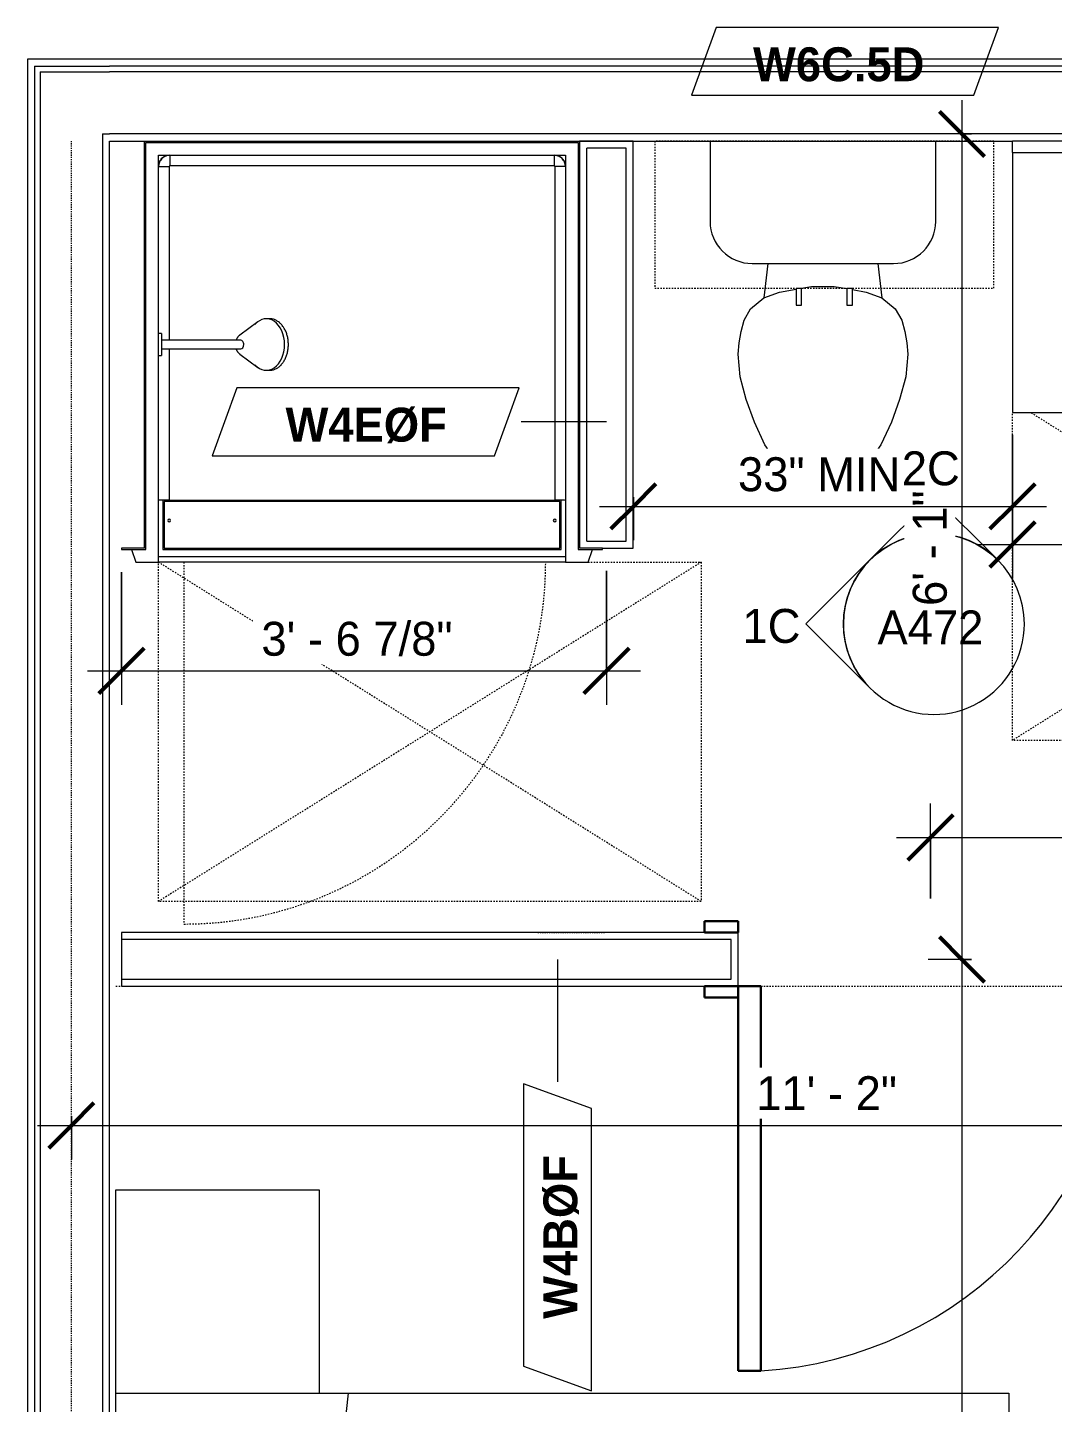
# Model space of a CAD drawing. Header units: inches. Extents: x -4010 to -1814, y 9846 to 12241.
# Drawn here: x -3409.8 to -3319.1, y 11529.1 to 11650.7 of the extents above; entities that cross this region are included whole.
import ezdxf

# ---------------------------------------------------------------- set-up
doc = ezdxf.new("R2010")
doc.units = ezdxf.units.IN
doc.header["$MEASUREMENT"] = 0
doc.linetypes.add('Dash', pattern=[0.25, 0.125, -0.125])
doc.linetypes.add('Dash 3_32_', pattern=[0.1875, 0.09375, -0.09375])
for name, color, linetype, lineweight in [('0-1', 7, 'Continuous', 5), ('A-ANNO-DIMS', 211, 'Continuous', 9), ('A-ANNO-DIMS-32', 211, 'Continuous', 9), ('A-DETL-1', 90, 'Dash 3_32_', 18), ('A-DOOR-3', 31, 'Continuous', 9), ('A-DOOR-4', 31, 'Continuous', 30), ('A-DOOR-FRAM-3', 31, 'Continuous', 30), ('A-GENM', 5, 'Continuous', 9), ('A-GENM-HDLN', 13, 'Dash', 9), ('A-WALL', 113, 'Continuous', 18), ('A-WALL-2', 250, 'Continuous', 18), ('A-WALL-3', 113, 'Continuous', 9), ('A-WALL-IDEN', 211, 'Continuous', 9), ('G-ANNO-SYMB-3', 111, 'Continuous', 9), ('I-FURN', 30, 'Continuous', 9), ('I-FURN-HDLN', 30, 'Dash', 9), ('I-WALL-3', 7, 'Continuous', 9), ('I-WALL-4', 2, 'Continuous', 9), ('P-SANR-FIXT', 6, 'Continuous', 9), ('P-SANR-FIXT-HDLN', 131, 'Dash', 9), ('Q-CASE', 31, 'Continuous', 9), ('Q-CASE-1', 31, 'Dash', 9)]:
    doc.layers.add(name, color=color, linetype=linetype, lineweight=lineweight)
doc.styles.add('Century Gothic', font='ufonts.com_century-gothic.ttf', dxfattribs={"height": 3})
doc.styles.add('Century Gothic_B_1', font='GOTHICB.TTF', dxfattribs={"height": 3})
doc.dimstyles.new('OD_1__HACK_2', dxfattribs={"dimscale": 12, "dimtxt": 3.132505, "dimasz": 0.333333, "dimexe": 0.25, "dimexo": 0.166667, "dimgap": 0.041667, "dimtad": 1, "dimdec": 4, "dimrnd": 0.0625, "dimzin": 3, "dimdsep": 46, "dimlunit": 4, "dimtxsty": 'Century Gothic', "dimblk1": 'OBLIQUE', "dimblk2": 'OBLIQUE', "dimsah": 1, "dimcen": 0.09, "dimdle": 0.25, "dimazin": 0, "dimtfac": 1, "dimtdec": 4, "dimtix": 1, "dimtmove": 0, "dimatfit": 3, "dimfxl": 1, "dimtvp": 1, "dimtfill": 1, "dimfrac": 2, "dimtolj": 1, "dimtzin": 0, "dimarcsym": 2})
doc.dimstyles.new('OD_1__HACK_2_1', dxfattribs={"dimscale": 12, "dimtxt": 3.132505, "dimasz": 0.333333, "dimexe": 0.25, "dimexo": 0.166667, "dimgap": 0.041667, "dimtad": 1, "dimdec": 4, "dimrnd": 0.0625, "dimzin": 3, "dimdsep": 46, "dimlunit": 4, "dimtxsty": 'Century Gothic', "dimblk1": 'OBLIQUE', "dimblk2": 'OBLIQUE', "dimsah": 1, "dimcen": 0.09, "dimdle": 0.25, "dimazin": 0, "dimtfac": 1, "dimtdec": 4, "dimtix": 1, "dimtmove": 0, "dimatfit": 3, "dimfxl": 1, "dimtvp": 1, "dimtfill": 1, "dimfrac": 2, "dimtolj": 1, "dimtzin": 0, "dimarcsym": 2})

# ---------------------------------------------------------------- blocks, each defined once
blk = doc.blocks.new('CTR - 1st Phase - Common Walls_rvt-1-UNIT PLANS - 2ND _ 3RD FLOOR')
at = {"layer": 'A-WALL-2'}
for p, q in [((-3409.17, 11647.24), (-3409.17, 11255.36)), ((-3409.17, 11647.24), (-3408.67, 11647.24)), ((-3408.67, 11647.24), (-3402.55, 11647.24)), ((-3274.3, 11647.24), (-3402.55, 11647.24)), ((-3408.67, 11646.74), (-3408.67, 11255.36)), ((-3408.67, 11646.74), (-3403.17, 11646.74)), ((-3403.17, 11646.74), (-3402.55, 11646.74)), ((-3274.3, 11646.74), (-3402.55, 11646.74)), ((-3403.17, 11641.24), (-3403.17, 11255.36)), ((-3403.17, 11641.24), (-3402.55, 11641.24)), ((-3274.3, 11641.24), (-3402.55, 11641.24))]:
    blk.add_line(p, q, dxfattribs=at)
at = {"layer": 'I-WALL-3'}
for p, q in [((-3409.17, 11647.86), (-3409.8, 11647.86)), ((-3409.8, 11647.86), (-3409.8, 11255.36)), ((-3402.55, 11647.86), (-3409.17, 11647.86)), ((-3274.3, 11647.86), (-3402.55, 11647.86)), ((-3402.55, 11255.36), (-3402.55, 11640.61)), ((-3402.55, 11640.61), (-3399.46, 11640.61)), ((-3360.96, 11640.61), (-3322.67, 11640.61))]:
    blk.add_line(p, q, dxfattribs=at)
blk = doc.blocks.new('SWING - SINGLE - FLUSH - 2-10 x 6-8 - PRIVACY-3199407-UNIT PLANS - 2ND _ 3RD FLOOR')
at = {"layer": 'A-DOOR-3'}
blk.add_arc((17, 2.37), 34.07, 93.3657, 180, dxfattribs=at)
at = {"layer": 'A-DOOR-4'}
for p, q in [((15, 2.37), (15, 36.38)), ((17, 36.38), (15, 36.38)), ((17, 2.37), (17, 36.38)), ((17, 2.37), (15, 2.37))]:
    blk.add_line(p, q, dxfattribs=at)
at = {"layer": 'A-DOOR-FRAM-3'}
for p, q in [((-17, 3.37), (-20, 3.37)), ((-20, 3.37), (-20, 2.37)), ((-17, 2.37), (-17, 3.37)), ((20, 3.37), (17, 3.37)), ((17, 3.37), (17, 2.37)), ((20, 2.37), (20, 3.37)), ((-20, 2.37), (-17, 2.37)), ((17, 2.37), (20, 2.37)), ((-17, -2.38), (-20, -2.38)), ((-20, -2.38), (-20, -3.38)), ((-17, -3.38), (-17, -2.38)), ((20, -2.38), (17, -2.38)), ((17, -2.38), (17, -3.38)), ((20, -3.38), (20, -2.38)), ((-20, -3.38), (-17, -3.38)), ((17, -3.38), (20, -3.38))]:
    blk.add_line(p, q, dxfattribs=at)
blk = doc.blocks.new('Bed-Standard - Queen 60_ x 79_-V82-UNIT PLANS - 2ND _ 3RD FLOOR')
at = {"layer": 'I-FURN'}
for p, q in [((-19.31, 41.3), (40.69, 41.3)), ((-19.31, -37.7), (-19.31, 41.3)), ((40.69, 41.3), (40.69, -37.7)), ((40.69, -23.7), (-19.31, -17.13)), ((-16.31, -23.7), (37.69, -23.7)), ((-16.31, -35.7), (-16.31, -23.7)), ((37.69, -35.7), (37.69, -23.7)), ((-16.31, -35.7), (37.69, -35.7)), ((40.69, -37.7), (-19.31, -37.7))]:
    blk.add_line(p, q, dxfattribs=at)
at = {"layer": 'I-FURN-HDLN'}
for p, q in [((-55.31, 77.3), (-7.94, 77.3)), ((-5.44, 77.3), (55.06, 77.3)), ((57.56, 77.3), (58.94, 77.3)), ((58.69, 77.3), (58.69, -37.7)), ((63.69, 77.3), (64.69, 77.3)), ((64.69, 77.3), (64.69, 75.61)), ((64.69, 68.86), (64.69, -13.39)), ((-55.31, 17.36), (-55.31, 51.36)), ((-55.31, -37.7), (-55.31, -37.2)), ((64.69, -37.39), (64.69, -37.7))]:
    blk.add_line(p, q, dxfattribs=at)
blk = doc.blocks.new('Toilet-Domestic-3D - Toilet-Domestic-3D-V40-UNIT PLANS - 2ND _ 3RD FLOOR')
at = {"layer": 'P-SANR-FIXT'}
for p, q in [((-3.74, 10), (-2.74, 11)), ((-2.74, 11), (-1.87, 11.5)), ((-1.87, 11.5), (-0.5, 12)), ((-0.5, 12), (0.5, 12)), ((0.5, 12), (1.87, 11.5)), ((1.87, 11.5), (2.74, 11)), ((2.74, 11), (3.74, 10)), ((-5.13, 8), (-3.74, 10)), ((3.74, 10), (5.13, 8)), ((-6.06, 6), (-5.13, 8)), ((5.13, 8), (6.06, 6)), ((-6.79, 4), (-6.06, 6)), ((6.06, 6), (6.79, 4)), ((-7.33, 1.99), (-6.79, 4)), ((6.79, 4), (7.33, 1.99)), ((-7.5, 0), (-7.33, 1.99)), ((7.33, 1.99), (7.5, 0)), ((-7.41, -1), (-7.5, 0)), ((-7.24, -2), (-7.41, -1)), ((7.41, -1), (7.24, -2)), ((7.5, 0), (7.41, -1)), ((-6.97, -3), (-7.24, -2)), ((7.24, -2), (6.97, -3)), ((-6.4, -4), (-6.97, -3)), ((6.97, -3), (6.4, -4)), ((-5.21, -5), (-6.4, -4)), ((6.4, -4), (5.21, -5)), ((-3.84, -5.5), (-5.21, -5)), ((-4.86, -8.02), (-5.21, -5)), ((-2.61, -5.72), (-3.84, -5.5)), ((-1, -6), (-2.13, -5.8)), ((1, -6), (-1, -6)), ((1.89, -5.84), (1, -6)), ((3.84, -5.5), (2.37, -5.76)), ((5.21, -5), (3.84, -5.5)), ((4.86, -8.02), (5.21, -5)), ((6.25, -8.02), (-6.25, -8.02)), ((-9.98, -11.75), (-9.98, -18.85)), ((9.98, -18.85), (9.98, -11.75))]:
    blk.add_line(p, q, dxfattribs=at)
for centre, start, end in [((-6.25, -11.75), 90, 180), ((6.25, -11.75), 0, 90)]:
    blk.add_arc(centre, 3.73, start, end, dxfattribs=at)
blk = doc.blocks.new('Bath Vanity - Bath Vanity 48_-2551079-UNIT PLANS - 2ND _ 3RD FLOOR')
at = {"layer": 'Q-CASE'}
for p, q in [((-23.26, -1), (-23.26, -24)), ((24.74, -24), (24.74, -1)), ((-23.26, -24), (24.74, -24))]:
    blk.add_line(p, q, dxfattribs=at)
blk = doc.blocks.new('ADA Clearances - 30_x48_-1721104-UNIT PLANS - 2ND _ 3RD FLOOR')
at = {"layer": 'A-GENM-HDLN'}
for p, q in [((15, 24), (-15, -24)), ((-15, 24), (15, -24)), ((-15, 14), (-15, 24)), ((-15, 24), (15, 24)), ((15, 24), (15, -24)), ((15, -24), (-15, -24))]:
    blk.add_line(p, q, dxfattribs=at)
blk = doc.blocks.new('ADA Clearances - 30_x48_-V41-UNIT PLANS - 2ND _ 3RD FLOOR')
at = {"layer": 'A-GENM-HDLN'}
for p, q in [((15, 24), (-14, -22.41)), ((-14, 24), (-8, 24)), ((-5, 24), (15, 24)), ((15, 24), (15, -24)), ((-14, 22.41), (15, -24)), ((15, -24), (-14, -24))]:
    blk.add_line(p, q, dxfattribs=at)
blk = doc.blocks.new('BATHROOM MIRROR - BATHROOM MIRROR 48_-3124766-UNIT PLANS - 2ND _ 3RD FLOOR')
at = {"layer": 'Q-CASE'}
for p, q in [((24.74, 24), (-23.26, 24)), ((-23.26, 23), (-23.26, 24)), ((24.74, 24), (24.74, 23)), ((-23.26, 23), (24.74, 23))]:
    blk.add_line(p, q, dxfattribs=at)
blk = doc.blocks.new('300 Series Wall Hung Cabinet_326 - 30_-2909952-UNIT PLANS - 2ND _ 3RD FLOOR')
at = {"layer": 'Q-CASE'}
for p, q in [((-2.5, -13.19), (-2.01, -13.19)), ((-2.5, -13.19), (-2.5, -14.69)), ((-2.01, -14.69), (-2.01, -13.19)), ((2, -13.19), (2.49, -13.19)), ((2, -13.19), (2, -14.69)), ((2.49, -14.69), (2.49, -13.19)), ((-2.5, -14.69), (-2.01, -14.69)), ((2, -14.69), (2.49, -14.69))]:
    blk.add_line(p, q, dxfattribs=at)
at = {"layer": 'Q-CASE-1'}
for p, q in [((15, -0.19), (-15, -0.19)), ((-15, -0.19), (-15, -13.19)), ((15, -13.19), (15, -0.19)), ((-15, -13.19), (15, -13.19))]:
    blk.add_line(p, q, dxfattribs=at)
blk = doc.blocks.new('4LBS24238A75FTB_V2 - 4LBS24238A75FTB_V2-V48-UNIT PLANS - 2ND _ 3RD FLOOR')
at = {"layer": 'P-SANR-FIXT'}
for p, q in [((-0.75, 37.75), (-1.13, 36.62)), ((1.25, 37.75), (-0.75, 37.75)), ((1.25, 37.75), (37.25, 37.75)), ((1.25, 37.25), (1.25, 37.75)), ((1.25, 1.75), (1.25, 37.75)), ((37.25, 37.75), (37.25, 37.25)), ((39.25, 37.75), (37.25, 37.75)), ((37.25, 37.75), (37.25, 19.48)), ((39.63, 36.62), (39.25, 37.75)), ((0.12, 36.62), (-2.02, 36.62)), ((-2.02, 36.62), (-2.02, 36.5)), ((-2.02, 36.5), (0, 36.5)), ((0, 0.5), (0, 36.5)), ((0.12, 0.63), (0.12, 36.62)), ((37.25, 37.25), (1.25, 37.25)), ((1.62, 36.62), (1.62, 32.27)), ((36.88, 36.62), (1.62, 36.62)), ((36.75, 36.5), (1.75, 36.5)), ((1.75, 36.5), (1.75, 32.38)), ((36.75, 32.38), (36.75, 36.5)), ((36.88, 32.27), (36.88, 36.62)), ((40.52, 36.62), (38.38, 36.62)), ((38.38, 36.62), (38.38, 0.63)), ((38.5, 36.5), (38.5, 0.5)), ((38.5, 36.5), (40.52, 36.5)), ((40.52, 36.5), (40.52, 36.62)), ((1.75, 32.38), (36.75, 32.38)), ((2.2, 2.75), (2.2, 32.27)), ((36.3, 32.27), (2.2, 32.27)), ((36.3, 18.89), (36.3, 32.27)), ((36.3, 2.75), (36.3, 18.11)), ((37.25, 17.52), (37.25, 1.75)), ((1.28, 2.51), (1.3, 2.43)), ((2.25, 2.7), (36.25, 2.7)), ((37.2, 2.43), (37.22, 2.51)), ((37.25, 1.75), (1.25, 1.75)), ((1.4, 2.23), (1.42, 2.2)), ((1.51, 2.08), (1.58, 2.01)), ((1.7, 1.92), (1.73, 1.9)), ((1.93, 1.8), (2.01, 1.78)), ((2.25, 1.75), (2.25, 1.77)), ((2.25, 1.77), (36.25, 1.77)), ((36.25, 1.75), (36.25, 1.77)), ((36.49, 1.78), (36.57, 1.8)), ((36.77, 1.9), (36.8, 1.92)), ((36.92, 2.01), (36.99, 2.08)), ((37.08, 2.2), (37.1, 2.23)), ((38.5, 0.5), (0, 0.5)), ((38.38, 0.63), (0.12, 0.63))]:
    blk.add_line(p, q, dxfattribs=at)
for centre, radius, start, end in [((2.2, 34.06), 0.125, 0, 180), ((2.2, 34.06), 0.125, 180, 0), ((36.3, 34.06), 0.125, 0, 180), ((36.3, 34.06), 0.125, 180, 0), ((2.25, 2.75), 1, 180, 270), ((36.25, 2.75), 1, 270, 0)]:
    blk.add_arc(centre, radius, start, end, dxfattribs=at)
for centre, major_axis, start_param, end_param in [((2.2, 32.28), (-0.95, 0), 0, 1.570796), ((36.3, 32.28), (0.95, 0), 4.712389, 6.283185)]:
    blk.add_ellipse(centre, major_axis=major_axis, ratio=0.019505, start_param=start_param, end_param=end_param, dxfattribs=at)
for points, knots in [([(1.25, 2.77), (1.25, 2.77), (1.27, 2.76), (1.4, 2.76), (1.64, 2.75), (1.95, 2.75), (2.12, 2.75), (2.2, 2.75)], [-1, -1, -1, -1, -0.833333, -0.666667, -0.333333, -0.166667, 0, 0, 0, 0]), ([(1.25, 2.77), (1.25, 2.7), (1.26, 2.57), (1.34, 2.32), (1.52, 2.04), (1.8, 1.86), (2.05, 1.78), (2.18, 1.77), (2.25, 1.77)], [-1, -1, -1, -1, -0.875, -0.75, -0.5, -0.25, -0.125, 0, 0, 0, 0]), ([(2.2, 2.75), (2.2, 2.74), (2.2, 2.74), (2.2, 2.73), (2.21, 2.72), (2.21, 2.72), (2.22, 2.71), (2.23, 2.71), (2.24, 2.7), (2.24, 2.7), (2.25, 2.7), (2.25, 2.7)], [-1, -1, -1, -1, -0.833333, -0.75, -0.666667, -0.583333, -0.416667, -0.291667, -0.208333, -0.083333, 0, 0, 0, 0]), ([(36.25, 1.77), (36.32, 1.77), (36.45, 1.78), (36.7, 1.86), (36.98, 2.04), (37.16, 2.32), (37.24, 2.57), (37.25, 2.7), (37.25, 2.77)], [-1, -1, -1, -1, -0.875, -0.75, -0.5, -0.25, -0.125, 0, 0, 0, 0]), ([(36.25, 2.7), (36.26, 2.7), (36.26, 2.7), (36.27, 2.7), (36.28, 2.71), (36.28, 2.71), (36.29, 2.72), (36.29, 2.73), (36.3, 2.74), (36.3, 2.74), (36.3, 2.75), (36.3, 2.75)], [-1, -1, -1, -1, -0.833333, -0.75, -0.666667, -0.583333, -0.416667, -0.291667, -0.208333, -0.083333, 0, 0, 0, 0]), ([(36.25, 1.8), (36.25, 1.82), (36.25, 1.91), (36.25, 2.14), (36.25, 2.45), (36.25, 2.62), (36.25, 2.7)], [-0.8333333, -0.8333333, -0.8333333, -0.8333333, -0.6666667, -0.3333333, -0.1666667, 0, 0, 0, 0]), ([(1.59, 2), (1.54, 2.04), (1.47, 2.12), (1.41, 2.21), (1.38, 2.25)], [0.4611793, 0.4611793, 0.4611793, 0.4611793, 0.5714286, 0.6665731, 0.6665731, 0.6665731, 0.6665731]), ([(2.25, 1.75), (2.17, 1.75), (2.03, 1.77), (1.86, 1.82), (1.77, 1.87), (1.75, 1.88)], [0, 0, 0, 0, 0.1428571, 0.2857143, 0.3333068, 0.3333068, 0.3333068, 0.3333068]), ([(36.75, 1.88), (36.7, 1.85), (36.59, 1.8), (36.42, 1.76), (36.31, 1.75), (36.25, 1.75)], [0.6666667, 0.6666667, 0.6666667, 0.6666667, 0.7857143, 0.8928571, 1, 1, 1, 1]), ([(37.01, 2.1), (36.97, 2.05), (36.89, 1.97), (36.79, 1.91), (36.75, 1.88)], [0.4475924, 0.4475924, 0.4475924, 0.4475924, 0.5714286, 0.6665731, 0.6665731, 0.6665731, 0.6665731]), ([(37.19, 2.42), (37.18, 2.38), (37.16, 2.33), (37.13, 2.27), (37.12, 2.25)], [0.2174647, 0.2174647, 0.2174647, 0.2174647, 0.2857143, 0.3333068, 0.3333068, 0.3333068, 0.3333068])]:
    blk.add_open_spline(points, degree=3, knots=knots, dxfattribs=at)
for points in [[(1.25, 2.71), (1.25, 2.72), (1.25, 2.74), (1.25, 2.75)], [(2.25, 1.8), (2.25, 1.82), (2.25, 1.88), (2.25, 2.03), (2.25, 2.22), (2.25, 2.45), (2.25, 2.62), (2.25, 2.7)], [(37.25, 2.77), (37.25, 2.77), (37.23, 2.76), (37.13, 2.76), (36.98, 2.76), (36.78, 2.75), (36.55, 2.75), (36.38, 2.75), (36.3, 2.75)], [(37.25, 2.75), (37.25, 2.72), (37.25, 2.7), (37.25, 2.67)], [(1.38, 2.25), (1.37, 2.27), (1.36, 2.3), (1.35, 2.32)], [(1.75, 1.88), (1.71, 1.91), (1.67, 1.94), (1.63, 1.97)], [(37.12, 2.25), (37.09, 2.21), (37.07, 2.18), (37.04, 2.14)]]:
    blk.add_open_spline(points, degree=3, dxfattribs=at)
at = {"layer": 'P-SANR-FIXT-HDLN'}
blk.add_line((35, 37.75), (35, 69.75), dxfattribs=at)
blk.add_arc((35, 37.75), 32, 90, 180, dxfattribs=at)
blk = doc.blocks.new('Shower Head - Shower Head-3265626-UNIT PLANS - 2ND _ 3RD FLOOR')
at = {"layer": 'P-SANR-FIXT'}
for p, q in [((-0.98, 0), (0.98, 0)), ((-0.98, 0), (-0.98, -0.26)), ((0.98, -0.26), (-0.98, -0.26)), ((-0.39, -0.26), (-0.39, -1)), ((0.39, -1), (0.39, -0.26)), ((0.98, -0.26), (0.98, 0)), ((-0.39, -6.01), (-0.39, -7.27)), ((0.39, -7.27), (0.39, -6.01)), ((-0.84, -7.19), (-2.02, -8.78)), ((2.02, -8.78), (0.84, -7.19)), ((-2.28, -9.54), (-2.28, -9.81)), ((2.28, -9.81), (2.28, -9.54))]:
    blk.add_line(p, q, dxfattribs=at)
at = {"layer": 'P-SANR-FIXT', "flags": 128}
for points in [[(-0.39, -1), (-0.39, -1.29), (-0.39, -1.57), (-0.39, -1.85), (-0.39, -2.13), (-0.39, -2.41), (-0.39, -2.69), (-0.39, -2.96), (-0.39, -3.23), (-0.39, -3.5), (-0.39, -3.76), (-0.39, -4.02), (-0.39, -4.27), (-0.39, -4.52), (-0.39, -4.77), (-0.39, -5), (-0.39, -5.23), (-0.39, -5.46), (-0.39, -5.67), (-0.39, -5.88), (-0.39, -6.01)], [(0.39, -6.01), (0.39, -5.81), (0.39, -5.6), (0.39, -5.38), (0.39, -5.15), (0.39, -4.92), (0.39, -4.68), (0.39, -4.43), (0.39, -4.18), (0.39, -3.93), (0.39, -3.67), (0.39, -3.4), (0.39, -3.13), (0.39, -2.86), (0.39, -2.59), (0.39, -2.31), (0.39, -2.03), (0.39, -1.75), (0.39, -1.46), (0.39, -1.18), (0.39, -1)], [(-0.39, -6.87), (-0.43, -6.88), (-0.46, -6.9), (-0.49, -6.91), (-0.52, -6.93), (-0.55, -6.94), (-0.58, -6.96), (-0.61, -6.98), (-0.64, -7), (-0.67, -7.03), (-0.7, -7.05), (-0.73, -7.07), (-0.76, -7.1), (-0.78, -7.13), (-0.81, -7.16), (-0.83, -7.19), (-0.84, -7.19)], [(0.84, -7.19), (0.81, -7.16), (0.79, -7.13), (0.76, -7.1), (0.73, -7.08), (0.7, -7.05), (0.68, -7.03), (0.65, -7.01), (0.62, -6.98), (0.59, -6.97), (0.56, -6.95), (0.53, -6.93), (0.49, -6.91), (0.46, -6.9), (0.43, -6.89), (0.4, -6.87)], [(-2.28, -9.81), (-2.28, -9.88), (-2.28, -9.95), (-2.27, -10.02), (-2.25, -10.09), (-2.24, -10.16), (-2.21, -10.23), (-2.19, -10.3), (-2.16, -10.36), (-2.13, -10.43), (-2.09, -10.49), (-2.05, -10.55), (-2.01, -10.61), (-1.97, -10.67), (-1.92, -10.73), (-1.86, -10.79), (-1.81, -10.84), (-1.75, -10.89), (-1.69, -10.94), (-1.63, -10.99), (-1.57, -11.04), (-1.5, -11.08), (-1.43, -11.12), (-1.36, -11.16), (-1.28, -11.2), (-1.21, -11.24), (-1.13, -11.27), (-1.05, -11.3), (-0.97, -11.33), (-0.89, -11.36), (-0.81, -11.38), (-0.72, -11.4), (-0.64, -11.42), (-0.55, -11.44), (-0.47, -11.45), (-0.38, -11.46), (-0.29, -11.47), (-0.2, -11.48), (-0.11, -11.49), (-0.02, -11.49), (0, -11.49)], [(0, -11.49), (0.09, -11.49), (0.18, -11.48), (0.27, -11.48), (0.35, -11.47), (0.44, -11.46), (0.53, -11.44), (0.62, -11.43), (0.7, -11.41), (0.79, -11.39), (0.87, -11.36), (0.95, -11.34), (1.03, -11.31), (1.11, -11.28), (1.19, -11.25), (1.26, -11.21), (1.34, -11.17), (1.41, -11.13), (1.48, -11.09), (1.55, -11.05), (1.61, -11), (1.68, -10.95), (1.74, -10.9), (1.8, -10.85), (1.85, -10.8), (1.9, -10.74), (1.95, -10.69), (2, -10.63), (2.04, -10.57), (2.08, -10.51), (2.12, -10.44), (2.15, -10.38), (2.18, -10.31), (2.21, -10.25), (2.23, -10.18), (2.25, -10.11), (2.26, -10.04), (2.27, -9.97), (2.28, -9.9), (2.28, -9.83), (2.28, -9.81)]]:
    blk.add_lwpolyline(points, dxfattribs=at)
at = {"layer": 'P-SANR-FIXT'}
for centre, major_axis, start_param, end_param in [((0, -7.27), (0.394, 0), 3.141593, 4.712389), ((0, -7.27), (-0.394, 0), 1.570796, 3.141593), ((0, -9.54), (2.28, 0), 2.468394, 4.712389), ((0, -9.54), (-2.28, 0), 1.570796, 3.814791)]:
    blk.add_ellipse(centre, major_axis=major_axis, ratio=0.707107, start_param=start_param, end_param=end_param, dxfattribs=at)
blk = doc.blocks.new('Table-Night Stand - 18_ x 18_ x 24_-V26-UNIT PLANS - 2ND _ 3RD FLOOR')
at = {"layer": 'I-FURN'}
for p, q in [((0.15, 0), (18.15, 0)), ((0.15, -18), (0.15, 0)), ((18.15, -18), (0.15, -18))]:
    blk.add_line(p, q, dxfattribs=at)
blk = doc.blocks.new('Elevation - Filled Arrow-152140-UNIT PLANS - 2ND _ 3RD FLOOR')
at = {"layer": 'G-ANNO-SYMB-3'}
for start, end in [(360, 180), (180, 360)]:
    blk.add_arc((0, 0), 0.25, start, end, dxfattribs=at)
blk = doc.blocks.new('Elevation - Filled Arrow-151867-UNIT PLANS - 2ND _ 3RD FLOOR')
at = {"layer": 'G-ANNO-SYMB-3'}
for p, q in [((0, 0.3536), (-0.1768, 0.1768)), ((0.1768, 0.1768), (0, 0.3536))]:
    blk.add_line(p, q, dxfattribs=at)
blk.add_arc((0, 0), 0.25, 45, 135, dxfattribs=at)
blk = doc.blocks.new('DIMBLOCK195-UNIT PLANS - 2ND _ 3RD FLOOR')
at = {"layer": 'A-ANNO-DIMS-32'}
for p, q in [((-3327.14, 11644.24), (-3327.14, 11568.24)), ((-3326.31, 11641.24), (-3330.14, 11641.24)), ((-3327.14, 11641.24), (-3326.31, 11641.24)), ((-3326.31, 11568.24), (-3330.14, 11568.24)), ((-3327.14, 11568.24), (-3326.31, 11568.24))]:
    blk.add_line(p, q, dxfattribs=at)
at = {"layer": 'A-ANNO-DIMS-32', "lineweight": 50}
for p, q in [((-3327.14, 11641.24), (-3329.14, 11643.24)), ((-3327.14, 11641.24), (-3325.14, 11639.24)), ((-3327.14, 11568.24), (-3329.14, 11570.24)), ((-3327.14, 11568.24), (-3325.14, 11566.24))]:
    blk.add_line(p, q, dxfattribs=at)
at = {"layer": 'A-ANNO-DIMS-32', "color": 0, "insert": (-3331.49, 11599.5), "char_height": 3, "width": 12.5897, "attachment_point": 1, "rotation": 90, "line_spacing_factor": 0.984502, "style": 'Century Gothic', "bg_fill": 3, "box_fill_scale": 1.25, "bg_fill_color": 256, "bg_fill_true_color": 13158600, "bg_fill_transparency": 0}
blk.add_mtext('6\' - 1"', dxfattribs=at)
blk = doc.blocks.new('_Oblique')
at = {"color": 0, "linetype": 'ByBlock', "lineweight": -2}
blk.add_line((-0.5, -0.5), (0.5, 0.5), dxfattribs=at)
blk = doc.blocks.new('DIMBLOCK196-UNIT PLANS - 2ND _ 3RD FLOOR')
at = {"layer": 'A-ANNO-DIMS-32', "lineweight": 50}
for p, q in [((-3327.14, 11568.24), (-3329.14, 11570.24)), ((-3327.14, 11568.24), (-3325.14, 11566.24)), ((-3327.14, 11449.24), (-3329.14, 11451.24)), ((-3327.14, 11449.24), (-3325.14, 11447.24))]:
    blk.add_line(p, q, dxfattribs=at)
at = {"layer": 'A-ANNO-DIMS-32'}
for p, q in [((-3326.31, 11568.24), (-3330.14, 11568.24)), ((-3327.14, 11568.24), (-3327.14, 11449.24)), ((-3327.14, 11568.24), (-3326.31, 11568.24)), ((-3326.31, 11449.24), (-3330.14, 11449.24)), ((-3327.14, 11449.24), (-3326.31, 11449.24))]:
    blk.add_line(p, q, dxfattribs=at)
at = {"layer": 'A-ANNO-DIMS-32', "color": 0, "insert": (-3331.49, 11502.33), "char_height": 3, "width": 15.394, "attachment_point": 1, "rotation": 90, "line_spacing_factor": 0.984502, "style": 'Century Gothic', "bg_fill": 3, "box_fill_scale": 1.25, "bg_fill_color": 256, "bg_fill_true_color": 13158600, "bg_fill_transparency": 0}
blk.add_mtext('9\' - 11"', dxfattribs=at)
blk = doc.blocks.new('DIMBLOCK201-UNIT PLANS - 2ND _ 3RD FLOOR')
at = {"layer": 'A-ANNO-DIMS-32', "lineweight": 50}
for p, q in [((-3405.92, 11553.56), (-3403.92, 11555.56)), ((-3271.92, 11553.56), (-3269.92, 11555.56)), ((-3405.92, 11553.56), (-3407.92, 11551.56)), ((-3271.92, 11553.56), (-3273.92, 11551.56))]:
    blk.add_line(p, q, dxfattribs=at)
at = {"layer": 'A-ANNO-DIMS-32'}
for p, q in [((-3408.92, 11553.56), (-3271.92, 11553.56)), ((-3405.92, 11554.39), (-3405.92, 11550.56)), ((-3405.92, 11553.56), (-3405.92, 11554.39)), ((-3271.92, 11554.39), (-3271.92, 11550.56)), ((-3271.92, 11553.56), (-3271.92, 11554.39))]:
    blk.add_line(p, q, dxfattribs=at)
at = {"layer": 'A-ANNO-DIMS-32', "color": 0, "insert": (-3345.34, 11557.91), "char_height": 3, "width": 15.394, "attachment_point": 1, "line_spacing_factor": 0.984502, "style": 'Century Gothic', "bg_fill": 3, "box_fill_scale": 1.25, "bg_fill_color": 256, "bg_fill_true_color": 13158600, "bg_fill_transparency": 0}
blk.add_mtext('11\' - 2"', dxfattribs=at)
blk = doc.blocks.new('DIMBLOCK203-UNIT PLANS - 2ND _ 3RD FLOOR')
at = {"layer": 'A-ANNO-DIMS-32'}
for p, q in [((-3329.92, 11573.62), (-3329.92, 11582.03)), ((-3332.92, 11579.03), (-3268.92, 11579.03)), ((-3329.92, 11579.03), (-3329.92, 11573.62)), ((-3271.92, 11579.85), (-3271.92, 11576.03)), ((-3271.92, 11579.03), (-3271.92, 11579.85))]:
    blk.add_line(p, q, dxfattribs=at)
at = {"layer": 'A-ANNO-DIMS-32', "lineweight": 50}
for p, q in [((-3329.92, 11579.03), (-3327.92, 11581.03)), ((-3271.92, 11579.03), (-3269.92, 11581.03)), ((-3329.92, 11579.03), (-3331.92, 11577.03)), ((-3271.92, 11579.03), (-3273.92, 11577.03))]:
    blk.add_line(p, q, dxfattribs=at)
at = {"layer": 'A-ANNO-DIMS-32', "color": 0, "insert": (-3307.34, 11583.37), "char_height": 3, "width": 15.394, "attachment_point": 1, "line_spacing_factor": 0.984502, "style": 'Century Gothic', "bg_fill": 3, "box_fill_scale": 1.25, "bg_fill_color": 256, "bg_fill_true_color": 13158600, "bg_fill_transparency": 0}
blk.add_mtext('4\' - 10"', dxfattribs=at)
blk = doc.blocks.new('DIMBLOCK220-UNIT PLANS - 2ND _ 3RD FLOOR')
at = {"layer": 'A-ANNO-DIMS-32'}
for p, q in [((-3322.67, 11614.62), (-3322.67, 11601.94)), ((-3322.67, 11604.94), (-3322.67, 11614.62)), ((-3274.67, 11614.62), (-3274.67, 11601.94)), ((-3274.67, 11604.94), (-3274.67, 11614.62)), ((-3325.67, 11604.94), (-3271.67, 11604.94))]:
    blk.add_line(p, q, dxfattribs=at)
at = {"layer": 'A-ANNO-DIMS-32', "lineweight": 50}
for p, q in [((-3322.67, 11604.94), (-3320.67, 11606.94)), ((-3274.67, 11604.94), (-3272.67, 11606.94)), ((-3322.67, 11604.94), (-3324.67, 11602.94)), ((-3274.67, 11604.94), (-3276.67, 11602.94))]:
    blk.add_line(p, q, dxfattribs=at)
at = {"layer": 'A-ANNO-DIMS-32', "color": 0, "insert": (-3303.92, 11609.29), "char_height": 3, "width": 12.5897, "attachment_point": 1, "line_spacing_factor": 0.984502, "style": 'Century Gothic', "bg_fill": 3, "box_fill_scale": 1.25, "bg_fill_color": 256, "bg_fill_true_color": 13158600, "bg_fill_transparency": 0}
blk.add_mtext('4\' - 0"', dxfattribs=at)
blk = doc.blocks.new('DIMBLOCK378-UNIT PLANS - 2ND _ 3RD FLOOR')
at = {"layer": 'A-ANNO-DIMS-32'}
for p, q in [((-3322.67, 11614.61), (-3322.67, 11605.31)), ((-3322.67, 11608.31), (-3322.67, 11614.61)), ((-3359.21, 11608.31), (-3319.67, 11608.31)), ((-3356.21, 11609.13), (-3356.21, 11605.31)), ((-3356.21, 11608.31), (-3356.21, 11609.13))]:
    blk.add_line(p, q, dxfattribs=at)
at = {"layer": 'A-ANNO-DIMS-32', "lineweight": 50}
for p, q in [((-3356.21, 11608.31), (-3354.21, 11610.31)), ((-3322.67, 11608.31), (-3320.67, 11610.31)), ((-3356.21, 11608.31), (-3358.21, 11606.31)), ((-3322.67, 11608.31), (-3324.67, 11606.31))]:
    blk.add_line(p, q, dxfattribs=at)
at = {"layer": 'A-ANNO-DIMS-32', "color": 0, "insert": (-3346.95, 11612.65), "char_height": 3, "width": 18.0194, "attachment_point": 1, "line_spacing_factor": 0.984502, "style": 'Century Gothic', "bg_fill": 3, "box_fill_scale": 1.25, "bg_fill_color": 256, "bg_fill_true_color": 13158600, "bg_fill_transparency": 0}
blk.add_mtext('33" MIN', dxfattribs=at)
blk = doc.blocks.new('DIMBLOCK398-UNIT PLANS - 2ND _ 3RD FLOOR')
at = {"layer": 'A-ANNO-DIMS-32'}
for p, q in [((-3401.49, 11602.49), (-3401.49, 11590.76)), ((-3401.49, 11593.76), (-3401.49, 11602.49)), ((-3358.59, 11602.62), (-3358.59, 11590.76)), ((-3358.59, 11593.76), (-3358.59, 11602.62)), ((-3404.49, 11593.76), (-3355.59, 11593.76))]:
    blk.add_line(p, q, dxfattribs=at)
at = {"layer": 'A-ANNO-DIMS-32', "lineweight": 50}
for p, q in [((-3401.49, 11593.76), (-3399.49, 11595.76)), ((-3358.59, 11593.76), (-3356.59, 11595.76)), ((-3401.49, 11593.76), (-3403.49, 11591.76)), ((-3358.59, 11593.76), (-3360.59, 11591.76))]:
    blk.add_line(p, q, dxfattribs=at)
at = {"layer": 'A-ANNO-DIMS-32', "color": 0, "insert": (-3389.11, 11598.1), "char_height": 3, "width": 21.7784, "attachment_point": 1, "line_spacing_factor": 0.984502, "style": 'Century Gothic', "bg_fill": 3, "box_fill_scale": 1.25, "bg_fill_color": 256, "bg_fill_true_color": 13158600, "bg_fill_transparency": 0}
blk.add_mtext('3\' - 6 7/8"', dxfattribs=at)
blk = doc.blocks.new('Wall Tag - Arch Wall-3956453-UNIT PLANS - 2ND _ 3RD FLOOR')
at = {"layer": 'A-WALL-IDEN'}
for p, q in [((-0.3561, 0.0937), (-0.4244, -0.0937)), ((0.4244, 0.0937), (-0.3561, 0.0937)), ((0.3561, -0.0937), (0.4244, 0.0937)), ((-0.4244, -0.0937), (0.3561, -0.0937))]:
    blk.add_line(p, q, dxfattribs=at)

msp = doc.modelspace()

# ---------------------------------------------------------------- linework, layer by layer
at = {"layer": 'A-DETL-1'}
for p, q in [((-3272.28554, 11641.24399), (-3399.95818, 11641.24399)), ((-3405.92374, 11640.61899), (-3405.92374, 11286.61899)), ((-3364.66194, 11570.61899), (-3358.66194, 11570.61899))]:
    msp.add_line(p, q, dxfattribs=at)
at = {"layer": 'A-WALL'}
for p, q in [((-3360.33733, 11605.24399), (-3360.33733, 11639.99399)), ((-3356.83733, 11639.99399), (-3360.33733, 11639.99399)), ((-3356.83733, 11605.24399), (-3356.83733, 11639.99399)), ((-3360.33733, 11605.24399), (-3356.83733, 11605.24399)), ((-3347.54874, 11569.99399), (-3401.48624, 11569.99399)), ((-3347.54874, 11566.49399), (-3347.54874, 11569.99399)), ((-3401.48624, 11566.49399), (-3347.54874, 11566.49399))]:
    msp.add_line(p, q, dxfattribs=at)
at = {"layer": 'A-WALL-3'}
for p, q in [((-3346.92374, 11570.61899), (-3401.48624, 11570.61899)), ((-3401.48624, 11570.61899), (-3401.48624, 11565.86899)), ((-3346.92374, 11565.86899), (-3346.92374, 11570.61899)), ((-3401.48624, 11565.86899), (-3346.92374, 11565.86899))]:
    msp.add_line(p, q, dxfattribs=at)
at = {"layer": 'I-WALL-4'}
for p, q in [((-3356.21233, 11640.61899), (-3360.96233, 11640.61899)), ((-3356.21233, 11604.61899), (-3356.21233, 11640.61899)), ((-3358.93842, 11604.61899), (-3356.21233, 11604.61899))]:
    msp.add_line(p, q, dxfattribs=at)

# ---------------------------------------------------------------- block references
at = {"layer": '0-1'}
msp.add_blockref('CTR - 1st Phase - Common Walls_rvt-1-UNIT PLANS - 2ND _ 3RD FLOOR', (0, 0), dxfattribs=at)
at = {"layer": 'A-DOOR-3', "rotation": 180}
msp.add_blockref('SWING - SINGLE - FLUSH - 2-10 x 6-8 - PRIVACY-3199407-UNIT PLANS - 2ND _ 3RD FLOOR', (-3329.92374, 11568.24399), dxfattribs=at)
at = {"layer": 'A-GENM'}
for name, p, rotation in [('ADA Clearances - 30_x48_-V41-UNIT PLANS - 2ND _ 3RD FLOOR', (-3298.67374, 11602.6144), 270.0000000000574), ('ADA Clearances - 30_x48_-1721104-UNIT PLANS - 2ND _ 3RD FLOOR', (-3374.21233, 11588.36899), 269.9999999998787)]:
    msp.add_blockref(name, p, dxfattribs=dict(at, rotation=rotation))
at = {"layer": 'A-WALL-IDEN', "xscale": 31.99999999999999, "yscale": 31.99999999999999, "zscale": 31.99999999999999}
msp.add_blockref('Wall Tag - Arch Wall-3956453-UNIT PLANS - 2ND _ 3RD FLOOR', (-3379.87658, 11615.78524), dxfattribs=at)
at = {"layer": 'G-ANNO-SYMB-3', "extrusion": (0, 0, -1), "xscale": 31.99999999999999, "yscale": 31.99999999999999, "zscale": 31.99999999999999}
msp.add_blockref('Elevation - Filled Arrow-151867-UNIT PLANS - 2ND _ 3RD FLOOR', (3329.62428, 11597.90721), dxfattribs=at)
at = {"layer": 'G-ANNO-SYMB-3', "xscale": 31.99999999999999, "yscale": 31.99999999999999, "zscale": 31.99999999999999, "rotation": 180}
msp.add_blockref('Elevation - Filled Arrow-152140-UNIT PLANS - 2ND _ 3RD FLOOR', (-3329.62428, 11597.90721), dxfattribs=at)
at = {"layer": 'G-ANNO-SYMB-3', "extrusion": (0, 0, -1), "xscale": 31.99999999999999, "yscale": 31.99999999999999, "zscale": 31.99999999999999, "rotation": 270.0000000000043}
msp.add_blockref('Elevation - Filled Arrow-151867-UNIT PLANS - 2ND _ 3RD FLOOR', (3329.62428, 11597.90721), dxfattribs=at)
at = {"layer": 'I-FURN', "rotation": 269.9999999999716}
for name, p in [('Bed-Standard - Queen 60_ x 79_-V82-UNIT PLANS - 2ND _ 3RD FLOOR', (-3364.28274, 11510.55751)), ('Table-Night Stand - 18_ x 18_ x 24_-V26-UNIT PLANS - 2ND _ 3RD FLOOR', (-3383.98765, 11548.01598))]:
    msp.add_blockref(name, p, dxfattribs=at)
at = {"layer": 'P-SANR-FIXT'}
for name, p, rotation in [('4LBS24238A75FTB_V2 - 4LBS24238A75FTB_V2-V48-UNIT PLANS - 2ND _ 3RD FLOOR', (-3360.96233, 11641.11899), 180), ('Toilet-Domestic-3D - Toilet-Domestic-3D-V40-UNIT PLANS - 2ND _ 3RD FLOOR', (-3339.44303, 11621.76317), 180), ('Shower Head - Shower Head-3265626-UNIT PLANS - 2ND _ 3RD FLOOR', (-3398.21233, 11622.61899), 90.00000000008045)]:
    msp.add_blockref(name, p, dxfattribs=dict(at, rotation=rotation))
at = {"layer": 'Q-CASE'}
for name, p in [('300 Series Wall Hung Cabinet_326 - 30_-2909952-UNIT PLANS - 2ND _ 3RD FLOOR', (-3339.31803, 11640.8019)), ('BATHROOM MIRROR - BATHROOM MIRROR 48_-3124766-UNIT PLANS - 2ND _ 3RD FLOOR', (-3299.41144, 11616.6144)), ('Bath Vanity - Bath Vanity 48_-2551079-UNIT PLANS - 2ND _ 3RD FLOOR', (-3299.41144, 11640.61899))]:
    msp.add_blockref(name, p, dxfattribs=at)

# ---------------------------------------------------------------- texts
at = {"layer": 'A-WALL-IDEN', "char_height": 3, "attachment_point": 1, "style": 'Century Gothic_B_1'}
for s, insert, width in [('W6C.5D', (-3345.62184, 11648.90495), 19.594), ('W4EØF', (-3386.97282, 11617.03277), 17.069)]:
    msp.add_mtext(s, dxfattribs=dict(at, insert=insert, width=width))
at = {"layer": 'G-ANNO-SYMB-3', "char_height": 3, "attachment_point": 1, "style": 'Century Gothic'}
for s, insert, width in [('2C', (-3332.46348, 11613.17256), 6.969), ('1C', (-3346.55682, 11599.23389), 6.969), ('A472', (-3334.61527, 11599.09947), 12.221)]:
    msp.add_mtext(s, dxfattribs=dict(at, insert=insert, width=width))

# ---------------------------------------------------------------- next in the draw order: dimensions: what is measured, and where the dimension line sits
at = {"layer": 'A-ANNO-DIMS'}
dim = msp.add_linear_dim(base=(-3327.14024, 11568.24399), p1=(-3324.31182, 11641.24399), p2=(-3324.31182, 11568.24399), angle=90, dimstyle='OD_1__HACK_2', override={"dimpost": '<>', "dimfxl": 73}, dxfattribs=at)
dim.commit()
dim.dimension.update_dxf_attribs({"geometry": 'DIMBLOCK195-UNIT PLANS - 2ND _ 3RD FLOOR', "text_midpoint": (-3329.2157, 11604.74399)})
dim = msp.add_linear_dim(base=(-3358.58733, 11593.7574), p1=(-3401.48624, 11604.49399), p2=(-3358.58733, 11604.61899), dimstyle='OD_1__HACK_2_1', override={"dimpost": '<>', "dimfxl": 42.899091}, dxfattribs=at)
dim.commit()
dim.dimension.update_dxf_attribs({"geometry": 'DIMBLOCK398-UNIT PLANS - 2ND _ 3RD FLOOR', "text_midpoint": (-3380.03678, 11595.99907)})

# ---------------------------------------------------------------- next in the draw order: block references
at = {"layer": 'A-WALL-IDEN', "xscale": 31.99999999999999, "yscale": 31.99999999999999, "zscale": 31.99999999999999}
msp.add_blockref('Wall Tag - Arch Wall-3956453-UNIT PLANS - 2ND _ 3RD FLOOR', (-3337.48624, 11647.65741), dxfattribs=at)

# ---------------------------------------------------------------- next in the draw order: dimensions: what is measured, and where the dimension line sits
at = {"layer": 'A-ANNO-DIMS'}
for base, p1, p2, override, picture, middle in [((-3274.67374, 11604.94042), (-3322.67374, 11616.61899), (-3274.67374, 11616.61899), {"dimpost": '<>', "dimfxl": 48}, 'DIMBLOCK220-UNIT PLANS - 2ND _ 3RD FLOOR', (-3298.67374, 11607.01588)), ((-3271.92374, 11579.02571), (-3329.92374, 11571.61899), (-3271.92374, 11581.85413), {"dimpost": '<>', "dimfxl": 58.896165}, 'DIMBLOCK203-UNIT PLANS - 2ND _ 3RD FLOOR', (-3300.92374, 11581.10117))]:
    dim = msp.add_linear_dim(base=base, p1=p1, p2=p2, dimstyle='OD_1__HACK_2', override=override, dxfattribs=at)
    dim.commit()
    dim.dimension.update_dxf_attribs({"geometry": picture, "text_midpoint": middle})
dim = msp.add_linear_dim(base=(-3327.14024, 11449.24399), p1=(-3324.31182, 11568.24399), p2=(-3324.31182, 11449.24399), angle=90, dimstyle='OD_1__HACK_2', override={"dimpost": '<>', "dimfxl": 119}, dxfattribs=at)
dim.commit()
dim.dimension.update_dxf_attribs({"geometry": 'DIMBLOCK196-UNIT PLANS - 2ND _ 3RD FLOOR', "text_midpoint": (-3329.2157, 11508.74399)})

# ---------------------------------------------------------------- next in the draw order: dimensions: what is measured, and where the dimension line sits
dim = msp.add_linear_dim(base=(-3322.67374, 11608.30543), p1=(-3356.21233, 11611.13386), p2=(-3322.67374, 11616.6144), text='33" MIN', dimstyle='OD_1__HACK_2_1', override={"dimpost": '<>', "dimfxl": 33.983427}, dxfattribs=at)
dim.commit()
dim.dimension.update_dxf_attribs({"geometry": 'DIMBLOCK378-UNIT PLANS - 2ND _ 3RD FLOOR', "text_midpoint": (-3339.44303, 11610.38089)})
dim = msp.add_linear_dim(base=(-3271.92374, 11553.56422), p1=(-3405.92374, 11556.39265), p2=(-3271.92374, 11556.39265), dimstyle='OD_1__HACK_2', override={"dimpost": '<>', "dimfxl": 134}, dxfattribs=at)
dim.commit()
dim.dimension.update_dxf_attribs({"geometry": 'DIMBLOCK201-UNIT PLANS - 2ND _ 3RD FLOOR', "text_midpoint": (-3338.92374, 11555.60195)})

# ---------------------------------------------------------------- next in the draw order: linework, layer by layer
at = {"layer": 'A-WALL-IDEN'}
for p, q in [((-3358.58733, 11615.78524), (-3366.14488, 11615.78524)), ((-3362.91812, 11568.24399), (-3362.91812, 11557.40083))]:
    msp.add_line(p, q, dxfattribs=at)

# ---------------------------------------------------------------- next in the draw order: block references
at = {"layer": 'A-WALL-IDEN', "xscale": 31.99999999999999, "yscale": 31.99999999999999, "zscale": 31.99999999999999, "rotation": 89.99999999999991}
msp.add_blockref('Wall Tag - Arch Wall-3956453-UNIT PLANS - 2ND _ 3RD FLOOR', (-3362.91812, 11543.66912), dxfattribs=at)

# ---------------------------------------------------------------- next in the draw order: texts
at = {"layer": 'A-WALL-IDEN', "insert": (-3364.16565, 11536.4532), "char_height": 3, "width": 17.372, "attachment_point": 1, "rotation": 90, "style": 'Century Gothic_B_1'}
msp.add_mtext('W4BØF', dxfattribs=at)

doc.saveas('drawing.dxf')
